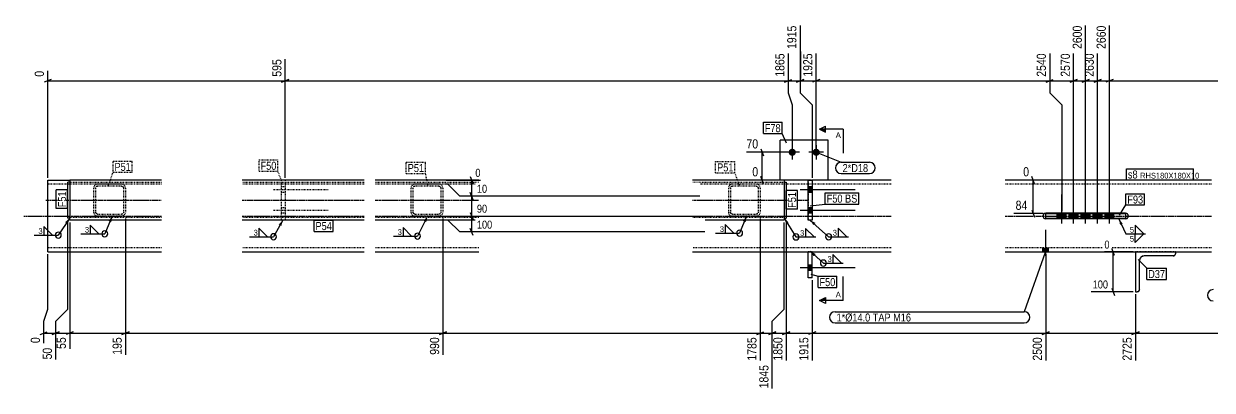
# Model space of a CAD drawing. Header units: millimetres. Extents: x 14 to 46378, y -196 to 1632.
# Drawn here: x 14 to 2992, y 10 to 929 of the extents above; entities that cross this region are included whole.
import ezdxf

# ---------------------------------------------------------------- set-up
doc = ezdxf.new("R2010")
doc.units = ezdxf.units.MM
doc.linetypes.add('DXK_LINE_DOT2', pattern=[3.9198, 1.9599, -1.9599])
doc.linetypes.add('DXK_LINE_DOT3', pattern=[5.9187, 2.979, -0.9799, 0.9799, -0.9799])
for name, color, linetype in [('MÅLSÆTNING', 7, 'Continuous'), ('STÅL', 7, 'Continuous'), ('TEKST', 7, 'Continuous')]:
    doc.layers.add(name, color=color, linetype=linetype)
doc.styles.add('Arial', font='ARIAL.TTF', dxfattribs={"height": 0.2})
doc.styles.add('Arial Narrow', font='ARIALN.TTF', dxfattribs={"height": 0.2})

msp = doc.modelspace()

# ---------------------------------------------------------------- hatches: boundary and pattern name
at = {"layer": 'STÅL', "linetype": 'Continuous'}
for points in [[(1948.4, 606.6, -1), (1930.4, 606.6, -1)], [(2008.4, 606.6, -1), (1990.4, 606.6, -1)], [(1989.4, 505.6), (1989.4, 519.6), (1979.4, 519.6), (1979.4, 505.6)], [(1989.4, 453.6), (1989.4, 467.6), (1979.4, 467.6), (1979.4, 453.6)], [(2625.4, 452.6), (2603.4, 452.6), (2603.4, 440.6), (2625.4, 440.6)], [(2625.4, 452.6), (2603.4, 452.6), (2603.4, 440.6), (2625.4, 440.6)], [(2655.4, 452.6), (2633.4, 452.6), (2633.4, 440.6), (2655.4, 440.6)], [(2655.4, 452.6), (2633.4, 452.6), (2633.4, 440.6), (2655.4, 440.6)], [(2685.4, 452.6), (2663.4, 452.6), (2663.4, 440.6), (2685.4, 440.6)], [(2685.4, 452.6), (2663.4, 452.6), (2663.4, 440.6), (2685.4, 440.6)], [(2715.4, 452.6), (2693.4, 452.6), (2693.4, 440.6), (2715.4, 440.6)], [(2715.4, 452.6), (2693.4, 452.6), (2693.4, 440.6), (2715.4, 440.6)], [(2745.4, 452.6), (2723.4, 452.6), (2723.4, 440.6), (2745.4, 440.6)], [(2745.4, 452.6), (2723.4, 452.6), (2723.4, 440.6), (2745.4, 440.6)], [(2581.4, 366.6), (2567.4, 366.6), (2567.4, 356.6), (2581.4, 356.6)], [(1979.4, 323.6), (1979.4, 309.6), (1989.4, 309.6), (1989.4, 323.6)], [(1979.4, 323.6), (1979.4, 309.6), (1989.4, 309.6), (1989.4, 323.6)]]:
    msp.add_hatch(color=96, dxfattribs=at).paths.add_polyline_path(points)
at = {"layer": 'TEKST', "linetype": 'Continuous'}
for color, points in [(30, [(2022.4, 664.7), (2022.4, 657.2), (2007.4, 664.7)]), (3, [(117.9, 431.2), (129.4, 441.6), (124.2, 427)]), (3, [(226.8, 434.2), (236.1, 446.6), (233.7, 431.3)]), (3, [(653, 425.4), (663.7, 436.6), (659.5, 421.7)]), (3, [(1016, 434.9), (1026.1, 446.6), (1022.7, 431.5)]), (3, [(1816, 434.1), (1825.1, 446.6), (1822.9, 431.3)]), (3, [(1924.1, 426.8), (1919.4, 441.6), (1930.5, 430.8)]), (3, [(2760.5, 424.4), (2757.8, 439.6), (2767.4, 427.4)]), (3, [(2760.5, 424.4), (2757.8, 439.6), (2767.4, 427.4)]), (3, [(1993, 345.6), (1984.4, 358.5), (1998.1, 351.2)]), (30, [(2022.4, 242.3), (2022.4, 234.8), (2007.4, 234.8)])]:
    msp.add_hatch(color=color, dxfattribs=at).paths.add_polyline_path(points)

# ---------------------------------------------------------------- linework, layer by layer
at = {"layer": 'MÅLSÆTNING', "color": 7, "linetype": 'Continuous'}
for p, q in [((1959.4, 924.2), (1959.4, 755.9)), ((2674.4, 458.6), (2674.4, 924.2)), ((2734.4, 458.6), (2734.4, 924.2)), ((669.4, 542.6), (669.4, 839.9)), ((669.4, 542.6), (669.4, 839.9)), ((1929.4, 854.6), (1929.4, 755.9)), ((1999.4, 612.6), (1999.4, 854.6)), ((2584.4, 854.6), (2584.4, 755.9)), ((2584.4, 854.6), (2584.4, 755.9)), ((2644.4, 458.6), (2644.4, 854.6)), ((2704.4, 458.6), (2704.4, 854.6)), ((74.4, 542.6), (74.4, 810.7)), ((83.4, 789.5), (65.4, 782.3)), ((74.4, 785.9), (669.4, 785.9)), ((678.4, 789.5), (660.4, 782.3)), ((660.4, 782.3), (678.4, 789.5)), ((669.4, 785.9), (1929.4, 785.9)), ((1920.4, 782.3), (1938.4, 789.5)), ((1920.4, 782.3), (1938.4, 789.5)), ((1950.4, 782.3), (1968.4, 789.5)), ((1959.4, 785.9), (1999.4, 785.9)), ((2008.4, 789.5), (1990.4, 782.3)), ((2575.4, 782.3), (2593.4, 789.5)), ((2584.4, 785.9), (2644.4, 785.9)), ((2653.4, 789.5), (2635.4, 782.3)), ((2665.4, 782.3), (2683.4, 789.5)), ((2674.4, 785.9), (2704.4, 785.9)), ((2695.4, 782.3), (2713.4, 789.5)), ((2713.4, 789.5), (2695.4, 782.3)), ((2704.4, 785.9), (2734.4, 785.9)), ((2743.4, 789.5), (2725.4, 782.3)), ((2743.4, 789.5), (2725.4, 782.3)), ((2734.4, 785.9), (5624.4, 785.9)), ((1929.4, 755.9), (1939.4, 725.9)), ((1929.4, 755.9), (1939.4, 725.9)), ((1959.4, 755.9), (1989.4, 725.9)), ((1959.4, 755.9), (1989.4, 725.9)), ((2584.4, 755.9), (2614.4, 725.9)), ((2584.4, 755.9), (2614.4, 725.9)), ((1939.4, 725.9), (1939.4, 612.6)), ((1939.4, 725.9), (1939.4, 612.6)), ((1989.4, 725.9), (1989.4, 542.6)), ((1989.4, 725.9), (1989.4, 542.6)), ((2614.4, 725.9), (2614.4, 458.6)), ((2614.4, 725.9), (2614.4, 458.6)), ((1933.4, 606.6), (1824.8, 606.6)), ((1860.6, 615.6), (1867.8, 597.6)), ((1864.2, 536.6), (1864.2, 606.6)), ((1072.3, 536.6), (1158.4, 536.6)), ((1133, 545.6), (1140.2, 527.6)), ((1136.6, 496.6), (1136.6, 536.6)), ((1903.4, 536.6), (1839.4, 536.6)), ((1867.8, 527.6), (1860.6, 545.6)), ((2568.4, 536.6), (2518, 536.6)), ((2546.4, 527.6), (2539.2, 545.6)), ((2542.8, 452.6), (2542.8, 536.6)), ((1076.6, 526.6), (1070.4, 526.6)), ((1076.6, 526.6), (1070.4, 526.6)), ((1106.6, 496.6), (1076.6, 526.6)), ((1106.6, 496.6), (1076.6, 526.6)), ((1707.9, 496.6), (1106.6, 496.6)), ((1707.9, 496.6), (1106.6, 496.6)), ((1140.2, 487.6), (1133, 505.6)), ((1140.2, 487.6), (1133, 505.6)), ((1136.6, 446.6), (1136.6, 496.6)), ((1133, 455.6), (1140.2, 437.6)), ((1133, 455.6), (1140.2, 437.6)), ((2568.4, 452.6), (2494.6, 452.6)), ((2539.2, 461.6), (2546.4, 443.6)), ((124.4, 212.7), (124.4, 435.6)), ((124.4, 212.7), (124.4, 435.6)), ((129.4, 430.6), (129.4, 113.3)), ((129.4, 430.6), (129.4, 113.3)), ((269.4, 440.6), (269.4, 98.6)), ((269.4, 440.6), (269.4, 98.6)), ((1064.4, 440.6), (1064.4, 98.6)), ((1070.4, 446.6), (1707.9, 446.6)), ((1070.4, 446.6), (1707.9, 446.6)), ((1076.6, 436.6), (1070.4, 436.6)), ((1106.6, 406.6), (1076.6, 436.6)), ((1136.6, 406.6), (1136.6, 446.6)), ((1859.4, 440.6), (1859.4, 84)), ((1919.4, 212.7), (1919.4, 430.6)), ((1919.4, 212.7), (1919.4, 430.6)), ((1924.4, 435.6), (1924.4, 84)), ((1924.4, 435.6), (1924.4, 84)), ((1720.7, 406.6), (1106.6, 406.6)), ((1140.2, 397.6), (1133, 415.6)), ((2746.9, 347.6), (2739.7, 365.6)), ((74.4, 212.7), (74.4, 350.6)), ((2574.4, 350.6), (2574.4, 84)), ((2574.4, 350.6), (2574.4, 84)), ((2793.4, 356.6), (2721.5, 356.6)), ((2743.3, 256.6), (2743.3, 356.6)), ((1989.4, 285.6), (1989.4, 84)), ((1989.4, 285.6), (1989.4, 84)), ((2793.4, 256.6), (2688.2, 256.6)), ((2739.7, 265.6), (2746.9, 247.6)), ((2799.4, 250.6), (2799.4, 84)), ((64.4, 182.7), (74.4, 212.7)), ((94.4, 182.7), (124.4, 212.7)), ((94.4, 182.7), (124.4, 212.7)), ((1889.4, 182.7), (1919.4, 212.7)), ((1889.4, 182.7), (1919.4, 212.7)), ((64.4, 127.9), (64.4, 182.7)), ((94.4, 86.9), (94.4, 182.7)), ((1889.4, 14.4), (1889.4, 182.7)), ((55.4, 149.1), (73.4, 156.3)), ((85.4, 149.1), (103.4, 156.3)), ((94.4, 152.7), (129.4, 152.7)), ((138.4, 156.3), (120.4, 149.1)), ((138.4, 156.3), (120.4, 149.1)), ((129.4, 152.7), (269.4, 152.7)), ((278.4, 156.3), (260.4, 149.1)), ((260.4, 149.1), (278.4, 156.3)), ((269.4, 152.7), (1064.4, 152.7)), ((1055.4, 149.1), (1073.4, 156.3)), ((1850.4, 149.1), (1868.4, 156.3)), ((1850.4, 149.1), (1868.4, 156.3)), ((1880.4, 149.1), (1898.4, 156.3)), ((1889.4, 152.7), (1924.4, 152.7)), ((1915.4, 149.1), (1933.4, 156.3)), ((1933.4, 156.3), (1915.4, 149.1)), ((1924.4, 152.7), (1989.4, 152.7)), ((1998.4, 156.3), (1980.4, 149.1)), ((1998.4, 156.3), (1980.4, 149.1)), ((1989.4, 152.7), (2574.4, 152.7)), ((2583.4, 156.3), (2565.4, 149.1)), ((2565.4, 149.1), (2583.4, 156.3)), ((2574.4, 152.7), (2799.4, 152.7)), ((2790.4, 149.1), (2808.4, 156.3))]:
    msp.add_line(p, q, dxfattribs=at)
at = {"layer": 'STÅL', "color": 2, "linetype": 'Continuous'}
for p, q in [((1909.4, 536.6), (1909.4, 636.6)), ((2029.4, 636.6), (1909.4, 636.6)), ((2029.4, 536.6), (2029.4, 636.6)), ((74.4, 381.6), (74.4, 536.6)), ((74.4, 536.6), (129.4, 536.6)), ((359.4, 536.6), (129.4, 536.6)), ((129.4, 536.6), (129.4, 444)), ((866.9, 536.6), (561.9, 536.6)), ((1154.4, 536.6), (894.4, 536.6)), ((1919.4, 536.6), (1689.4, 536.6)), ((1979.4, 536.6), (1919.4, 536.6)), ((1919.4, 536.6), (1919.4, 535.6)), ((1979.4, 436.6), (1979.4, 536.6)), ((1979.4, 536.6), (1989.4, 536.6)), ((1989.4, 536.6), (1989.4, 436.6)), ((2186.9, 536.6), (1989.4, 536.6)), ((2989.4, 536.6), (2472.4, 536.6)), ((129.4, 531.6), (124.4, 531.6)), ((124.4, 441.6), (124.4, 531.6)), ((1919.4, 535.6), (1919.4, 444)), ((1919.4, 531.6), (1924.4, 531.6)), ((1924.4, 531.6), (1924.4, 441.6)), ((2574.4, 453.6), (2571.7, 453)), ((2774.4, 453.6), (2574.4, 453.6)), ((2574.4, 440.6), (2574.4, 452.6)), ((2574.4, 452.6), (2774.4, 452.6)), ((2624.4, 440.6), (2624.4, 452.6)), ((2724.4, 440.6), (2724.4, 452.6)), ((2777.1, 453), (2774.4, 453.6)), ((2774.4, 452.6), (2774.4, 440.6)), ((129.4, 441.6), (124.4, 441.6)), ((129.4, 437.5), (129.4, 444)), ((129.4, 436.6), (129.4, 437.5)), ((359.4, 436.6), (129.4, 436.6)), ((866.9, 436.6), (561.9, 436.6)), ((1154.4, 436.6), (894.4, 436.6)), ((1919.4, 436.6), (1689.4, 436.6)), ((1919.4, 444), (1919.4, 436.6)), ((1919.4, 441.6), (1924.4, 441.6)), ((1989.4, 436.6), (1979.4, 436.6)), ((2571.7, 440.1), (2574.4, 439.6)), ((2774.4, 440.6), (2574.4, 440.6)), ((2774.4, 439.6), (2574.4, 439.6)), ((2774.4, 439.6), (2777.1, 440.1)), ((74.4, 356.6), (74.4, 381.6)), ((74.4, 356.6), (359.4, 356.6)), ((561.9, 356.6), (866.9, 356.6)), ((894.4, 356.6), (1154.4, 356.6)), ((1689.4, 356.6), (2186.9, 356.6)), ((1979.4, 291.6), (1979.4, 356.6)), ((1989.4, 291.6), (1989.4, 356.6)), ((2472.4, 356.6), (2989.4, 356.6)), ((2799.4, 356.6), (2799.4, 256.6)), ((2810.3, 339.2), (2809.4, 334.6)), ((2809.4, 262.6), (2809.4, 334.6)), ((2821.4, 346.6), (2816.8, 345.6)), ((2893.4, 346.6), (2821.4, 346.6)), ((2895.7, 347), (2893.4, 346.6)), ((2899.4, 352.6), (2898.9, 350.3)), ((2899.4, 356.6), (2899.4, 352.6)), ((1989.4, 291.6), (1979.4, 291.6)), ((2799.4, 256.6), (2803.4, 256.6)), ((2805.7, 257), (2803.4, 256.6)), ((2809.4, 262.6), (2808.9, 260.3))]:
    msp.add_line(p, q, dxfattribs=at)
at = {"layer": 'STÅL', "color": 96, "linetype": 'Continuous'}
for p, q in [((1957.4, 606.6), (1921.4, 606.6)), ((1939.4, 624.6), (1939.4, 588.6)), ((2017.4, 606.6), (1981.4, 606.6)), ((1999.4, 624.6), (1999.4, 588.6)), ((2096.9, 512.6), (1959.4, 512.6)), ((1989.4, 519.6), (1979.4, 519.6)), ((1989.4, 505.6), (1979.4, 505.6)), ((2614.4, 427.6), (2614.4, 500.6)), ((2614.4, 427.6), (2614.4, 500.6)), ((2644.4, 427.6), (2644.4, 500.6)), ((2644.4, 427.6), (2644.4, 500.6)), ((2674.4, 427.6), (2674.4, 500.6)), ((2674.4, 427.6), (2674.4, 500.6)), ((2704.4, 427.6), (2704.4, 500.6)), ((2704.4, 427.6), (2704.4, 500.6)), ((2734.4, 427.6), (2734.4, 500.6)), ((2734.4, 427.6), (2734.4, 500.6)), ((2096.9, 460.6), (1959.4, 460.6)), ((1989.4, 467.6), (1979.4, 467.6)), ((1989.4, 453.6), (1979.4, 453.6)), ((2603.4, 440.6), (2603.4, 452.6)), ((2603.4, 440.6), (2603.4, 452.6)), ((2625.4, 440.6), (2625.4, 452.6)), ((2625.4, 440.6), (2625.4, 452.6)), ((2633.4, 440.6), (2633.4, 452.6)), ((2633.4, 440.6), (2633.4, 452.6)), ((2655.4, 440.6), (2655.4, 452.6)), ((2655.4, 440.6), (2655.4, 452.6)), ((2663.4, 440.6), (2663.4, 452.6)), ((2663.4, 440.6), (2663.4, 452.6)), ((2685.4, 440.6), (2685.4, 452.6)), ((2685.4, 440.6), (2685.4, 452.6)), ((2693.4, 440.6), (2693.4, 452.6)), ((2693.4, 440.6), (2693.4, 452.6)), ((2715.4, 440.6), (2715.4, 452.6)), ((2715.4, 440.6), (2715.4, 452.6)), ((2723.4, 440.6), (2723.4, 452.6)), ((2723.4, 440.6), (2723.4, 452.6)), ((2745.4, 440.6), (2745.4, 452.6)), ((2745.4, 440.6), (2745.4, 452.6)), ((2574.4, 346.6), (2574.4, 411.6)), ((2567.4, 356.6), (2567.4, 366.6)), ((2581.4, 356.6), (2581.4, 366.6)), ((2096.9, 316.6), (1959.4, 316.6)), ((2096.9, 316.6), (1959.4, 316.6)), ((1989.4, 323.6), (1979.4, 323.6)), ((1989.4, 323.6), (1979.4, 323.6)), ((1989.4, 309.6), (1979.4, 309.6)), ((1989.4, 309.6), (1979.4, 309.6))]:
    msp.add_line(p, q, dxfattribs=at)
at = {"layer": 'STÅL', "color": 7, "linetype": 'DXK_LINE_DOT2'}
for p, q in [((359.4, 536.6), (129.4, 536.6)), ((659.4, 536.6), (561.9, 536.6)), ((669.4, 536.6), (659.4, 536.6)), ((659.4, 536.6), (659.4, 436.6)), ((669.4, 536.6), (669.4, 436.6)), ((866.9, 536.6), (669.4, 536.6)), ((1154.4, 536.6), (894.4, 536.6)), ((1919.4, 536.6), (1689.4, 536.6)), ((2029.4, 536.6), (1909.4, 536.6)), ((1989.4, 536.6), (1979.4, 536.6)), ((1979.4, 536.6), (1979.4, 436.6)), ((1989.4, 536.6), (1989.4, 436.6)), ((359.4, 526.6), (74.4, 526.6)), ((129.4, 531.6), (129.4, 441.6)), ((359.4, 530.6), (129.4, 530.6)), ((190.2, 520.4), (189.4, 516.6)), ((189.4, 516.6), (189.4, 456.6)), ((194.4, 516.6), (194.8, 518.5)), ((194.4, 516.6), (194.4, 456.6)), ((199.4, 526.6), (195.6, 525.8)), ((197.5, 521.2), (199.4, 521.6)), ((259.4, 526.6), (199.4, 526.6)), ((259.4, 521.6), (199.4, 521.6)), ((263.2, 525.8), (259.4, 526.6)), ((259.4, 521.6), (261.3, 521.2)), ((264, 518.5), (264.4, 516.6)), ((264.4, 516.6), (264.4, 456.6)), ((269.4, 516.6), (268.6, 520.4)), ((269.4, 516.6), (269.4, 456.6)), ((866.9, 530.6), (561.9, 530.6)), ((866.9, 526.6), (561.9, 526.6)), ((1154.4, 530.6), (894.4, 530.6)), ((1154.4, 526.6), (894.4, 526.6)), ((985.2, 520.4), (984.4, 516.6)), ((984.4, 516.6), (984.4, 456.6)), ((989.4, 516.6), (989.8, 518.5)), ((989.4, 516.6), (989.4, 456.6)), ((994.4, 526.6), (990.6, 525.8)), ((992.5, 521.2), (994.4, 521.6)), ((1054.4, 526.6), (994.4, 526.6)), ((1054.4, 521.6), (994.4, 521.6)), ((1058.2, 525.8), (1054.4, 526.6)), ((1054.4, 521.6), (1056.3, 521.2)), ((1059, 518.5), (1059.4, 516.6)), ((1059.4, 516.6), (1059.4, 456.6)), ((1064.4, 516.6), (1063.6, 520.4)), ((1064.4, 516.6), (1064.4, 456.6)), ((1919.4, 530.6), (1689.4, 530.6)), ((2186.9, 526.6), (1689.4, 526.6)), ((1780.2, 520.4), (1779.4, 516.6)), ((1779.4, 516.6), (1779.4, 456.6)), ((1784.4, 516.6), (1784.8, 518.5)), ((1784.4, 516.6), (1784.4, 456.6)), ((1789.4, 526.6), (1785.6, 525.8)), ((1787.5, 521.2), (1789.4, 521.6)), ((1849.4, 526.6), (1789.4, 526.6)), ((1849.4, 521.6), (1789.4, 521.6)), ((1853.2, 525.8), (1849.4, 526.6)), ((1849.4, 521.6), (1851.3, 521.2)), ((1854, 518.5), (1854.4, 516.6)), ((1854.4, 516.6), (1854.4, 456.6)), ((1859.4, 516.6), (1858.6, 520.4)), ((1859.4, 516.6), (1859.4, 456.6)), ((1919.4, 531.6), (1919.4, 441.6)), ((2989.4, 526.6), (2472.4, 526.6)), ((189.4, 456.6), (190.2, 452.7)), ((194.8, 454.6), (194.4, 456.6)), ((195.6, 447.3), (199.4, 446.6)), ((199.4, 451.6), (197.5, 451.9)), ((199.4, 451.6), (259.4, 451.6)), ((261.3, 451.9), (259.4, 451.6)), ((259.4, 446.6), (263.2, 447.3)), ((264.4, 456.6), (264, 454.6)), ((268.6, 452.7), (269.4, 456.6)), ((984.4, 456.6), (985.2, 452.7)), ((989.8, 454.6), (989.4, 456.6)), ((990.6, 447.3), (994.4, 446.6)), ((994.4, 451.6), (992.5, 451.9)), ((994.4, 451.6), (1054.4, 451.6)), ((1056.3, 451.9), (1054.4, 451.6)), ((1054.4, 446.6), (1058.2, 447.3)), ((1059.4, 456.6), (1059, 454.6)), ((1063.6, 452.7), (1064.4, 456.6)), ((1779.4, 456.6), (1780.2, 452.7)), ((1784.8, 454.6), (1784.4, 456.6)), ((1785.6, 447.3), (1789.4, 446.6)), ((1789.4, 451.6), (1787.5, 451.9)), ((1789.4, 451.6), (1849.4, 451.6)), ((1851.3, 451.9), (1849.4, 451.6)), ((1849.4, 446.6), (1853.2, 447.3)), ((1854.4, 456.6), (1854, 454.6)), ((1858.6, 452.7), (1859.4, 456.6)), ((2571.7, 453), (2574.4, 453.6)), ((2774.4, 453.6), (2777.1, 453)), ((359.4, 442.6), (129.4, 442.6)), ((259.4, 446.6), (199.4, 446.6)), ((866.9, 442.6), (561.9, 442.6)), ((669.4, 436.6), (659.4, 436.6)), ((1154.4, 442.6), (894.4, 442.6)), ((1054.4, 446.6), (994.4, 446.6)), ((1919.4, 442.6), (1689.4, 442.6)), ((1849.4, 446.6), (1789.4, 446.6)), ((1989.4, 436.6), (1979.4, 436.6)), ((2574.4, 439.6), (2571.7, 440.1)), ((2777.1, 440.1), (2774.4, 439.6)), ((74.4, 358.5), (74.4, 381.6)), ((359.4, 366.6), (74.4, 366.6)), ((866.9, 366.6), (561.9, 366.6)), ((1154.4, 366.6), (894.4, 366.6)), ((2186.9, 366.6), (1689.4, 366.6)), ((2989.4, 366.6), (2472.4, 366.6)), ((1989.4, 356.6), (1979.4, 356.6)), ((2899.4, 356.6), (2799.4, 356.6)), ((2809.4, 334.6), (2810.3, 339.2)), ((2816.8, 345.6), (2821.4, 346.6)), ((2893.4, 346.6), (2895.7, 347)), ((2898.9, 350.3), (2899.4, 352.6)), ((2803.4, 256.6), (2805.7, 257)), ((2808.9, 260.3), (2809.4, 262.6))]:
    msp.add_line(p, q, dxfattribs=at)
at = {"layer": 'STÅL', "color": 96, "linetype": 'DXK_LINE_DOT2'}
for p, q in [((776.9, 512.6), (639.4, 512.6)), ((669.4, 519.6), (659.4, 519.6)), ((2096.9, 512.6), (1959.4, 512.6)), ((1989.4, 519.6), (1979.4, 519.6)), ((669.4, 505.6), (659.4, 505.6)), ((1989.4, 505.6), (1979.4, 505.6)), ((776.9, 460.6), (639.4, 460.6)), ((669.4, 467.6), (659.4, 467.6)), ((669.4, 453.6), (659.4, 453.6)), ((2096.9, 460.6), (1959.4, 460.6)), ((1989.4, 467.6), (1979.4, 467.6)), ((1989.4, 453.6), (1979.4, 453.6))]:
    msp.add_line(p, q, dxfattribs=at)
at = {"layer": 'STÅL', "color": 7, "linetype": 'DXK_LINE_DOT3'}
for p, q in [((69.4, 486.6), (359.4, 486.6)), ((229.4, 486.6), (229.4, 486.6)), ((561.9, 486.6), (866.9, 486.6)), ((894.4, 486.6), (1154.4, 486.6)), ((1024.4, 486.6), (1024.4, 486.6)), ((1689.4, 486.6), (1979.4, 486.6)), ((1819.4, 486.6), (1819.4, 486.6)), ((14.4, 446.6), (359.4, 446.6)), ((561.9, 446.6), (866.9, 446.6)), ((894.4, 446.6), (1154.4, 446.6)), ((1689.4, 446.6), (2186.9, 446.6)), ((2472.4, 446.6), (2989.4, 446.6)), ((2849.4, 306.6), (2849.4, 306.6))]:
    msp.add_line(p, q, dxfattribs=at)
at = {"layer": 'STÅL', "color": 7, "linetype": 'DXK_LINE_DOT2'}
for centre, radius, start, end in [((199.4, 516.6), 10, 112.5, 157.5), ((199.4, 516.6), 5, 112.5, 157.5), ((259.4, 516.6), 5, 22.5, 67.5), ((259.4, 516.6), 10, 22.5, 67.5), ((994.4, 516.6), 10, 112.5, 157.5), ((994.4, 516.6), 5, 112.5, 157.5), ((1054.4, 516.6), 5, 22.5, 67.5), ((1054.4, 516.6), 10, 22.5, 67.5), ((1789.4, 516.6), 10, 112.5, 157.5), ((1789.4, 516.6), 5, 112.5, 157.5), ((1849.4, 516.6), 5, 22.5, 67.5), ((1849.4, 516.6), 10, 22.5, 67.5), ((199.4, 456.6), 10, 202.5, 247.5), ((199.4, 456.6), 5, 202.5, 247.5), ((259.4, 456.6), 5, 292.5, 337.5), ((259.4, 456.6), 10, 292.5, 337.5), ((994.4, 456.6), 10, 202.5, 247.5), ((994.4, 456.6), 5, 202.5, 247.5), ((1054.4, 456.6), 5, 292.5, 337.5), ((1054.4, 456.6), 10, 292.5, 337.5), ((1789.4, 456.6), 10, 202.5, 247.5), ((1789.4, 456.6), 5, 202.5, 247.5), ((1849.4, 456.6), 5, 292.5, 337.5), ((1849.4, 456.6), 10, 292.5, 337.5), ((2574.4, 446.6), 7, 112.5, 247.5), ((2774.4, 446.6), 7, 292.5, 67.5), ((2821.4, 334.6), 12, 112.5, 157.5), ((2893.4, 352.6), 6, 292.5, 337.5), ((2803.4, 262.6), 6, 292.5, 337.5)]:
    msp.add_arc(centre, radius, start, end, dxfattribs=at)
at = {"layer": 'STÅL', "color": 2, "linetype": 'Continuous'}
for centre, radius, start, end in [((2574.4, 446.6), 7, 112.5, 247.5), ((2774.4, 446.6), 7, 292.5, 67.5), ((2821.4, 334.6), 12, 112.5, 157.5), ((2893.4, 352.6), 6, 292.5, 337.5), ((2803.4, 262.6), 6, 292.5, 337.5)]:
    msp.add_arc(centre, radius, start, end, dxfattribs=at)
at = {"layer": 'TEKST', "color": 30, "linetype": 'Continuous'}
for p, q in [((2007.4, 664.7), (2022.4, 672.2)), ((2007.4, 664.7), (2022.4, 657.2)), ((2022.4, 657.2), (2022.4, 672.2)), ((2007.4, 234.8), (2022.4, 242.3)), ((2022.4, 242.3), (2022.4, 227.3)), ((2022.4, 227.3), (2007.4, 234.8))]:
    msp.add_line(p, q, dxfattribs=at)
at = {"layer": 'TEKST', "color": 3, "linetype": 'Continuous'}
for p, q in [((129.4, 441.6), (100.8, 398.8)), ((236.1, 446.6), (217.3, 402)), ((663.7, 436.6), (639.9, 394.7)), ((1026.1, 446.6), (1000.7, 396.3)), ((1825.1, 446.6), (1807.7, 403.7))]:
    msp.add_line(p, q, dxfattribs=at)
for centre, start, end in [((100.8, 398.8), 90, 270), ((100.8, 398.8), 270, 90), ((217.3, 402), 90, 270), ((217.3, 402), 270, 90), ((639.9, 394.7), 90, 270), ((639.9, 394.7), 270, 90), ((1000.7, 396.3), 90, 270), ((1000.7, 396.3), 270, 90), ((1807.7, 403.7), 90, 270), ((1807.7, 403.7), 270, 90)]:
    msp.add_arc(centre, 7.5, start, end, dxfattribs=at)
at = {"layer": 'TEKST', "color": 7, "linetype": 'Continuous'}
msp.add_arc((2993.6, 248), 14.1, 90, 270, dxfattribs=at)

# ---------------------------------------------------------------- wipeouts: each hides what was drawn before it
at = {"color": 0, "linetype": 'Continuous'}
msp.add_wipeout([(2061.4, 642.2), (2061.4, 657.2), (2048.1, 657.2), (2048.1, 642.2)], dxfattribs=at).dxf.layer = 'TEKST'
at = {"color": 0}
for points in [[(282.7, 559.9), (282.7, 580.9), (241.7, 580.9), (241.7, 559.9)], [(647.2, 562.7), (647.2, 583.7), (607.6, 583.7), (607.6, 562.7)], [(1017.2, 557), (1017.2, 578), (976.2, 578), (976.2, 557)], [(1792.2, 558.6), (1792.2, 579.6), (1751.2, 579.6), (1751.2, 558.6)], [(2129.5, 556.9), (2129.5, 577.9), (2065.6, 577.9), (2065.6, 556.9)], [(2818.4, 478), (2818.4, 499), (2778.8, 499), (2778.8, 478)], [(178, 403.8), (178, 421.2), (166.4, 421.2), (166.4, 403.8)], [(2795.6, 403.8), (2795.6, 421.2), (2784, 421.2), (2784, 403.8)], [(600.6, 396.5), (600.6, 413.9), (589, 413.9), (589, 396.5)], [(961.4, 398.1), (961.4, 415.5), (949.9, 415.5), (949.9, 398.1)], [(1969.6, 395.9), (1969.6, 413.3), (1958, 413.3), (1958, 395.9)], [(2051.4, 396.4), (2051.4, 413.8), (2039.8, 413.8), (2039.8, 396.4)], [(2047.3, 270.9), (2047.3, 291.9), (2007.7, 291.9), (2007.7, 270.9)], [(2516.8, 182.1), (2516.8, 203.1), (2050.5, 203.1), (2050.5, 182.1)]]:
    msp.add_wipeout(points, dxfattribs=at).dxf.layer = 'TEKST'

# ---------------------------------------------------------------- next in the draw order: hatches: boundary and pattern name
at = {"layer": 'TEKST', "linetype": 'Continuous'}
msp.add_hatch(color=3, dxfattribs=at).paths.add_polyline_path([(1992.4, 423.8), (1983.8, 436.6), (1997.4, 429.3)])
msp.add_hatch(color=3, dxfattribs=at).paths.add_polyline_path([(1992.4, 423.8), (1983.8, 436.6), (1997.4, 429.3)])

# ---------------------------------------------------------------- next in the draw order: linework, layer by layer
at = {"layer": 'TEKST', "color": 7, "linetype": 'Continuous'}
for q in [(2007.4, 664.7), (2067.4, 604.7)]:
    msp.add_line((2067.4, 664.7), q, dxfattribs=at)
at = {"layer": 'TEKST', "color": 3, "linetype": 'Continuous'}
for p, q in [((202.5, 402), (181, 423.4)), ((181, 423.4), (181, 402)), ((986, 396.3), (964.5, 417.7)), ((964.5, 417.7), (964.5, 396.3)), ((1919.4, 441.6), (1948.7, 394.1)), ((1983.8, 436.6), (2030.5, 394.6)), ((1983.8, 436.6), (2030.5, 394.6)), ((2820.1, 402), (2798.7, 423.4)), ((2798.7, 423.4), (2798.7, 402)), ((157.1, 402), (217.3, 402)), ((181, 402), (202.5, 402)), ((579.7, 394.7), (639.9, 394.7)), ((625.1, 394.7), (603.6, 416.2)), ((603.6, 416.2), (603.6, 394.7)), ((603.6, 394.7), (625.1, 394.7)), ((940.6, 396.3), (1000.7, 396.3)), ((964.5, 396.3), (986, 396.3)), ((1948.7, 394.1), (1998.4, 394.1)), ((1994.1, 394.1), (1972.6, 415.5)), ((1972.6, 415.5), (1972.6, 394.1)), ((1972.6, 394.1), (1994.1, 394.1)), ((2030.5, 394.6), (2080.2, 394.6)), ((2075.9, 394.6), (2054.4, 416.1)), ((2054.4, 416.1), (2054.4, 394.6)), ((2054.4, 394.6), (2075.9, 394.6)), ((2798.7, 402), (2820.1, 402))]:
    msp.add_line(p, q, dxfattribs=at)
for centre, start, end in [((1948.7, 394.1), 90, 270), ((1948.7, 394.1), 270, 90), ((2030.5, 394.6), 90, 270), ((2030.5, 394.6), 270, 90)]:
    msp.add_arc(centre, 7.5, start, end, dxfattribs=at)

# ---------------------------------------------------------------- next in the draw order: texts
at = {"layer": 'TEKST', "color": 3, "linetype": 'Continuous', "style": 'Arial'}
msp.add_text('A', height=14.3, dxfattribs=at).set_placement((2048.1, 642.2))
at = {"layer": 'TEKST', "color": 3, "style": 'Arial Narrow'}
for p in [(167.6, 405), (590.2, 397.7), (951.1, 399.3), (1959.2, 397.1), (2041, 397.6)]:
    msp.add_text('3', height=14.3, dxfattribs=at).set_placement(p)

# ---------------------------------------------------------------- next in the draw order: wipeouts: each hides what was drawn before it
at = {"color": 0, "linetype": 'Continuous'}
for points in [[(2729.6, 929), (2696, 929), (2696, 860.9), (2729.6, 860.9)], [(664.6, 844.7), (631, 844.7), (631, 791.3), (664.6, 791.3)], [(1994.6, 859.4), (1961, 859.4), (1961, 791.3), (1994.6, 791.3)], [(2639.6, 859.4), (2606, 859.4), (2606, 791.3), (2639.6, 791.3)], [(69.6, 815.5), (36, 815.5), (36, 791.3), (69.6, 791.3)], [(1858.8, 611.4), (1858.8, 645), (1820, 645), (1820, 611.4)], [(1691.6, 540.8), (1691.6, 570.2), (1141.4, 570.2), (1141.4, 540.8)], [(1858.8, 541.4), (1858.8, 575), (1834.6, 575), (1834.6, 541.4)], [(2537.4, 541.4), (2537.4, 575), (2513.2, 575), (2513.2, 541.4)], [(1708.3, 450.8), (1708.3, 480.2), (1145.3, 480.2), (1145.3, 450.8)], [(2533, 457.4), (2533, 491), (2494.2, 491), (2494.2, 457.4)], [(2738.5, 360.8), (2738.5, 390.2), (2717.3, 390.2), (2717.3, 360.8)], [(2734.7, 260.8), (2734.7, 290.2), (2687.9, 290.2), (2687.9, 260.8)], [(124.6, 147.3), (91, 147.3), (91, 108.4), (124.6, 108.4)], [(264.6, 147.3), (231, 147.3), (231, 93.8), (264.6, 93.8)], [(1059.6, 147.3), (1026, 147.3), (1026, 93.8), (1059.6, 93.8)], [(1919.6, 147.3), (1886, 147.3), (1886, 79.2), (1919.6, 79.2)], [(1984.6, 147.3), (1951, 147.3), (1951, 79.2), (1984.6, 79.2)], [(2569.6, 147.3), (2536, 147.3), (2536, 79.2), (2569.6, 79.2)], [(2794.6, 147.3), (2761, 147.3), (2761, 79.2), (2794.6, 79.2)]]:
    msp.add_wipeout(points, dxfattribs=at).dxf.layer = 'MÅLSÆTNING'
at = {"color": 0}
for points in [[(282.7, 559.9), (282.7, 580.9), (241.7, 580.9), (241.7, 559.9)], [(647.2, 562.7), (647.2, 583.7), (607.6, 583.7), (607.6, 562.7)], [(1017.2, 557), (1017.2, 578), (976.2, 578), (976.2, 557)], [(1792.2, 558.6), (1792.2, 579.6), (1751.2, 579.6), (1751.2, 558.6)], [(2129.5, 556.9), (2129.5, 577.9), (2065.6, 577.9), (2065.6, 556.9)], [(2804.6, 540.8), (2804.6, 561.8), (2780.3, 561.8), (2780.3, 540.8)], [(120.3, 508.4), (99.3, 508.4), (99.3, 468.8), (120.3, 468.8)], [(1948.7, 506.8), (1927.7, 506.8), (1927.7, 467.2), (1948.7, 467.2)], [(2065.4, 480.3), (2065.4, 501.3), (2025.8, 501.3), (2025.8, 480.3)], [(2818.4, 478), (2818.4, 499), (2778.8, 499), (2778.8, 478)], [(61.5, 400.6), (61.5, 418), (50, 418), (50, 400.6)], [(786.1, 411.4), (786.1, 432.4), (745.2, 432.4), (745.2, 411.4)], [(1768.4, 405.5), (1768.4, 422.9), (1756.9, 422.9), (1756.9, 405.5)], [(2038.2, 330.5), (2038.2, 347.9), (2026.7, 347.9), (2026.7, 330.5)], [(2873.3, 291.1), (2873.3, 312.1), (2831.1, 312.1), (2831.1, 291.1)], [(2047.3, 270.9), (2047.3, 291.9), (2007.7, 291.9), (2007.7, 270.9)], [(2516.8, 182.1), (2516.8, 203.1), (2050.5, 203.1), (2050.5, 182.1)]]:
    msp.add_wipeout(points, dxfattribs=at).dxf.layer = 'TEKST'

# ---------------------------------------------------------------- next in the draw order: linework, layer by layer
at = {"layer": 'MÅLSÆTNING', "color": 7, "linetype": 'Continuous'}
for p, q in [((1959.4, 924.2), (1959.4, 755.9)), ((2734.4, 458.6), (2734.4, 924.2)), ((1999.4, 612.6), (1999.4, 854.6)), ((2644.4, 458.6), (2644.4, 854.6)), ((2704.4, 458.6), (2704.4, 854.6)), ((1929.4, 785.9), (1959.4, 785.9)), ((1968.4, 789.5), (1950.4, 782.3)), ((2008.4, 789.5), (1990.4, 782.3)), ((1999.4, 785.9), (2584.4, 785.9)), ((2575.4, 782.3), (2593.4, 789.5)), ((1064.4, 440.6), (1064.4, 98.6)), ((2799.4, 250.6), (2799.4, 84)), ((94.4, 86.9), (94.4, 182.7)), ((1889.4, 14.4), (1889.4, 182.7)), ((64.4, 152.7), (94.4, 152.7)), ((103.4, 156.3), (85.4, 149.1)), ((1073.4, 156.3), (1055.4, 149.1)), ((1064.4, 152.7), (1859.4, 152.7)), ((1859.4, 152.7), (1889.4, 152.7)), ((1898.4, 156.3), (1880.4, 149.1)), ((2808.4, 156.3), (2790.4, 149.1)), ((2799.4, 152.7), (5685.9, 152.7))]:
    msp.add_line(p, q, dxfattribs=at)
at = {"layer": 'TEKST', "color": 7, "linetype": 'Continuous'}
for p, q in [((1999.4, 606.6), (2062, 581.5)), ((2062, 581.5), (2133.1, 581.5)), ((2062, 553.3), (2133.1, 553.3)), ((2775.2, 502.6), (2822, 502.6)), ((2775.2, 474.4), (2775.2, 502.6)), ((2822, 474.4), (2822, 502.6)), ((2759.2, 448.4), (2775.2, 474.4)), ((2775.2, 474.4), (2822, 474.4)), ((2573.1, 355.4), (2520.4, 206.7)), ((1985.7, 300.5), (2004.1, 295.5)), ((2004.1, 295.5), (2050.9, 295.5)), ((2004.1, 267.3), (2004.1, 295.5)), ((2050.9, 267.3), (2050.9, 295.5)), ((2004.1, 267.3), (2050.9, 267.3)), ((2046.9, 206.7), (2520.4, 206.7)), ((2046.9, 178.5), (2520.4, 178.5))]:
    msp.add_line(p, q, dxfattribs=at)
at = {"layer": 'TEKST', "color": 7, "linetype": 'DXK_LINE_DOT2'}
for p, q in [((238.1, 584.5), (286.3, 584.5)), ((238.1, 556.3), (238.1, 584.5)), ((286.3, 556.3), (286.3, 584.5)), ((604, 587.3), (650.8, 587.3)), ((604, 559.1), (604, 587.3)), ((650.8, 559.1), (650.8, 587.3)), ((972.6, 581.6), (1020.8, 581.6)), ((972.6, 553.4), (972.6, 581.6)), ((1020.8, 553.4), (1020.8, 581.6)), ((1747.6, 583.2), (1795.8, 583.2)), ((1747.6, 555), (1747.6, 583.2)), ((1795.8, 555), (1795.8, 583.2)), ((226.4, 523.2), (238.1, 556.3)), ((238.1, 556.3), (286.3, 556.3)), ((604, 559.1), (650.8, 559.1)), ((659.4, 536.6), (650.8, 559.1)), ((972.6, 553.4), (1020.8, 553.4)), ((1027.2, 522.8), (1020.8, 553.4)), ((1747.6, 555), (1795.8, 555)), ((1807.2, 523.5), (1795.8, 555))]:
    msp.add_line(p, q, dxfattribs=at)
at = {"layer": 'TEKST', "color": 3, "linetype": 'Continuous'}
for p, q in [((86.1, 398.8), (64.6, 420.2)), ((64.6, 420.2), (64.6, 398.8)), ((1792.9, 403.7), (1771.5, 425.1)), ((1771.5, 425.1), (1771.5, 403.7)), ((40.7, 398.8), (100.8, 398.8)), ((64.6, 398.8), (86.1, 398.8)), ((1747.6, 403.7), (1807.7, 403.7)), ((1771.5, 403.7), (1792.9, 403.7)), ((1984.4, 358.5), (2017.4, 328.7)), ((2017.4, 328.7), (2067, 328.7)), ((2062.7, 328.7), (2041.3, 350.2)), ((2041.3, 350.2), (2041.3, 328.7)), ((2041.3, 328.7), (2062.7, 328.7))]:
    msp.add_line(p, q, dxfattribs=at)
at = {"layer": 'TEKST', "color": 7, "linetype": 'Continuous'}
for centre, start, end in [((2062, 567.4), 90, 270), ((2133.1, 567.4), 270, 90), ((2046.9, 192.6), 90, 270), ((2520.4, 192.6), 270, 90)]:
    msp.add_arc(centre, 14.1, start, end, dxfattribs=at)
at = {"layer": 'TEKST', "color": 3, "linetype": 'Continuous'}
for start, end in [(90, 270), (270, 90)]:
    msp.add_arc((2017.4, 328.7), 7.5, start, end, dxfattribs=at)

# ---------------------------------------------------------------- next in the draw order: texts
at = {"layer": 'MÅLSÆTNING', "color": 3, "linetype": 'Continuous', "style": 'Arial Narrow'}
for s, height, p in [('2660', 22.91, (2724.8, 865.7)), ('595', 22.91, (659.8, 796.1)), ('1925', 22.91, (1989.8, 796.1)), ('2570', 22.91, (2634.8, 796.1)), ('0', 22.9, (64.8, 796.1)), ('55', 22.91, (119.8, 113.3)), ('195', 22.91, (259.8, 98.6)), ('990', 22.91, (1054.8, 98.6)), ('1850', 22.91, (1914.8, 84)), ('1915', 22.91, (1979.8, 84)), ('2500', 22.91, (2564.8, 84)), ('2725', 22.91, (2789.8, 84))]:
    msp.add_text(s, height=height, rotation=90.0002, dxfattribs=at).set_placement(p)
for s, height, p in [('70', 22.91, (1824.8, 616.2)), ('0', 22.9, (1839.4, 546.2)), ('0', 22.9, (2518, 546.2)), ('0', 20, (1145.6, 545)), ('84', 22.91, (2499, 462.2)), ('0', 20, (2721.5, 365)), ('100', 20.04, (2692.1, 265))]:
    msp.add_text(s, height=height, dxfattribs=at).set_placement(p)
at = {"layer": 'TEKST', "color": 3, "style": 'Arial Narrow'}
for s, height, p in [('P51', 20.04, (241.7, 559.9)), ('F50', 20.04, (607.6, 562.7)), ('P51', 20.04, (976.2, 557)), ('P51', 20.04, (1751.2, 558.6)), ('2*D18', 20.04, (2065.6, 556.9)), ('F93', 20.04, (2778.8, 478)), ('3', 14.3, (1758.1, 406.7)), ('3', 14.3, (51.2, 401.8)), ('3', 14.3, (2027.9, 331.7)), ('F50', 20.04, (2007.7, 270.9)), ('1*Ø14.0 TAP M16', 20.043, (2050.5, 182.1))]:
    msp.add_text(s, height=height, dxfattribs=at).set_placement(p)

# ---------------------------------------------------------------- next in the draw order: wipeouts: each hides what was drawn before it
at = {"color": 0, "linetype": 'Continuous'}
for points, layer in [([(1721, 410.8), (1721, 440.2), (1145.3, 440.2), (1145.3, 410.8)], 'MÅLSÆTNING'), ([(2795.6, 381.3), (2795.6, 398.7), (2784, 398.7), (2784, 381.3)], 'TEKST')]:
    msp.add_wipeout(points, dxfattribs=at).dxf.layer = layer
at = {"color": 0}
for points in [[(1910.4, 657.1), (1910.4, 678.1), (1870.7, 678.1), (1870.7, 657.1)], [(2804.6, 540.8), (2804.6, 561.8), (2780.3, 561.8), (2780.3, 540.8)], [(120.3, 508.4), (99.3, 508.4), (99.3, 468.8), (120.3, 468.8)], [(1948.7, 506.8), (1927.7, 506.8), (1927.7, 467.2), (1948.7, 467.2)], [(2065.4, 480.3), (2065.4, 501.3), (2025.8, 501.3), (2025.8, 480.3)], [(786.1, 411.4), (786.1, 432.4), (745.2, 432.4), (745.2, 411.4)], [(2873.3, 291.1), (2873.3, 312.1), (2831.1, 312.1), (2831.1, 291.1)]]:
    msp.add_wipeout(points, dxfattribs=at).dxf.layer = 'TEKST'

# ---------------------------------------------------------------- next in the draw order: linework, layer by layer
at = {"layer": 'TEKST', "color": 7, "linetype": 'Continuous'}
for p, q in [((2776.7, 537.2), (2776.7, 565.4)), ((95.7, 465.2), (95.7, 512)), ((123.9, 512), (95.7, 512)), ((123.9, 465.2), (123.9, 512)), ((1924.1, 463.6), (1924.1, 510.4)), ((1952.3, 510.4), (1924.1, 510.4)), ((1952.3, 463.6), (1952.3, 510.4)), ((1984.7, 472.4), (2022.2, 476.7)), ((2022.2, 476.7), (2022.2, 504.9)), ((123.9, 465.2), (95.7, 465.2)), ((1952.3, 463.6), (1924.1, 463.6)), ((741.6, 436), (789.7, 436)), ((741.6, 407.8), (741.6, 436)), ((789.7, 407.8), (789.7, 436)), ((741.6, 407.8), (789.7, 407.8)), ((2805.9, 337.6), (2827.5, 315.7)), ((2827.5, 315.7), (2876.9, 315.7)), ((2827.5, 287.5), (2827.5, 315.7)), ((2876.9, 287.5), (2876.9, 315.7)), ((2827.5, 287.5), (2876.9, 287.5))]:
    msp.add_line(p, q, dxfattribs=at)
at = {"layer": 'TEKST', "color": 3, "linetype": 'Continuous'}
for p, q in [((2757.8, 439.6), (2774.7, 402)), ((2757.8, 439.6), (2774.7, 402)), ((2774.7, 402), (2824.4, 402)), ((2798.7, 402), (2820.1, 402)), ((2820.1, 402), (2798.7, 380.6)), ((2798.7, 380.6), (2798.7, 402))]:
    msp.add_line(p, q, dxfattribs=at)

# ---------------------------------------------------------------- next in the draw order: texts
at = {"layer": 'MÅLSÆTNING', "color": 3, "linetype": 'Continuous', "style": 'Arial Narrow'}
for s, p in [('90', (1149.5, 455)), ('100', (1149.5, 415))]:
    msp.add_text(s, height=20.04, dxfattribs=at).set_placement(p)
at = {"layer": 'TEKST', "color": 3, "style": 'Arial Narrow'}
for p in [(120.3, 468.8), (1948.7, 467.2)]:
    msp.add_text('F51', height=20.04, rotation=90.0002, dxfattribs=at).set_placement(p)
for s, height, p in [('P54', 20.04, (745.2, 411.4)), ('5', 14.3, (2785.2, 405)), ('D37', 20.04, (2831.1, 291.1))]:
    msp.add_text(s, height=height, dxfattribs=at).set_placement(p)
at = {"layer": 'TEKST', "color": 3, "linetype": 'Continuous', "style": 'Arial Narrow'}
msp.add_text('5', height=14.3, dxfattribs=at).set_placement((2785.2, 382.5))

# ---------------------------------------------------------------- next in the draw order: wipeouts: each hides what was drawn before it
at = {"color": 0, "linetype": 'Continuous'}
for points, layer in [([(1954.6, 929), (1921, 929), (1921, 860.9), (1954.6, 860.9)], 'MÅLSÆTNING'), ([(2579.6, 859.4), (2546, 859.4), (2546, 791.3), (2579.6, 791.3)], 'MÅLSÆTNING'), ([(2699.6, 859.4), (2666, 859.4), (2666, 791.3), (2699.6, 791.3)], 'MÅLSÆTNING'), ([(1708.3, 500.8), (1708.3, 530.2), (1145.3, 530.2), (1145.3, 500.8)], 'MÅLSÆTNING'), ([(89.6, 120.9), (56, 120.9), (56, 82), (89.6, 82)], 'MÅLSÆTNING'), ([(1884.6, 77.7), (1851, 77.7), (1851, 9.6), (1884.6, 9.6)], 'MÅLSÆTNING'), ([(2061.4, 242.3), (2061.4, 257.3), (2048.1, 257.3), (2048.1, 242.3)], 'TEKST')]:
    msp.add_wipeout(points, dxfattribs=at).dxf.layer = layer
at = {"color": 0}
for points in [[(1910.4, 657.1), (1910.4, 678.1), (1870.7, 678.1), (1870.7, 657.1)], [(2940.6, 540.8), (2940.6, 555.8), (2810.9, 555.8), (2810.9, 540.8)], [(2102.4, 480.3), (2102.4, 501.3), (2071.7, 501.3), (2071.7, 480.3)]]:
    msp.add_wipeout(points, dxfattribs=at).dxf.layer = 'TEKST'

# ---------------------------------------------------------------- next in the draw order: linework, layer by layer
at = {"layer": 'MÅLSÆTNING', "color": 7, "linetype": 'Continuous'}
for p, q in [((2674.4, 458.6), (2674.4, 924.2)), ((1929.4, 854.6), (1929.4, 755.9)), ((2635.4, 782.3), (2653.4, 789.5)), ((2644.4, 785.9), (2674.4, 785.9)), ((2683.4, 789.5), (2665.4, 782.3)), ((1859.4, 440.6), (1859.4, 84))]:
    msp.add_line(p, q, dxfattribs=at)
at = {"layer": 'TEKST', "color": 7, "linetype": 'Continuous'}
for p, q in [((1867.1, 681.7), (1914, 681.7)), ((1867.1, 653.5), (1867.1, 681.7)), ((1914, 653.5), (1914, 681.7)), ((1867.1, 653.5), (1914, 653.5)), ((1924.8, 629.1), (1914, 653.5)), ((2067.4, 234.8), (2067.4, 294.8)), ((2067.4, 234.8), (2007.4, 234.8))]:
    msp.add_line(p, q, dxfattribs=at)

# ---------------------------------------------------------------- next in the draw order: texts
at = {"layer": 'MÅLSÆTNING', "color": 3, "linetype": 'Continuous', "style": 'Arial Narrow'}
for s, p in [('1915', (1949.8, 865.7)), ('2540', (2574.8, 796.1)), ('2630', (2694.8, 796.1)), ('1845', (1879.8, 14.4))]:
    msp.add_text(s, height=22.91, rotation=90.0002, dxfattribs=at).set_placement(p)
msp.add_text('10', height=20.04, dxfattribs=at).set_placement((1149.5, 505))
at = {"layer": 'TEKST', "color": 3, "style": 'Arial Narrow'}
msp.add_text('F78', height=20.04, dxfattribs=at).set_placement((1870.7, 657.1))
at = {"layer": 'TEKST', "color": 3, "linetype": 'Continuous', "style": 'Arial'}
msp.add_text('A', height=14.3, dxfattribs=at).set_placement((2048.1, 242.3))

# ---------------------------------------------------------------- next in the draw order: wipeouts: each hides what was drawn before it
at = {"color": 0, "linetype": 'Continuous'}
msp.add_wipeout([(59.6, 147.3), (26, 147.3), (26, 123.1), (59.6, 123.1)], dxfattribs=at).dxf.layer = 'MÅLSÆTNING'
at = {"color": 0}
for points in [[(2940.6, 540.8), (2940.6, 555.8), (2810.9, 555.8), (2810.9, 540.8)], [(2102.4, 480.3), (2102.4, 501.3), (2071.7, 501.3), (2071.7, 480.3)]]:
    msp.add_wipeout(points, dxfattribs=at).dxf.layer = 'TEKST'

# ---------------------------------------------------------------- next in the draw order: linework, layer by layer
at = {"layer": 'TEKST', "color": 7, "linetype": 'Continuous'}
for p, q in [((2776.7, 565.4), (2944.2, 565.4)), ((2776.7, 537.2), (2944.2, 537.2)), ((2944.2, 537.2), (2944.2, 565.4)), ((2022.2, 504.9), (2106, 504.9)), ((2022.2, 476.7), (2106, 476.7)), ((2106, 476.7), (2106, 504.9))]:
    msp.add_line(p, q, dxfattribs=at)

# ---------------------------------------------------------------- next in the draw order: texts
at = {"layer": 'MÅLSÆTNING', "color": 3, "linetype": 'Continuous', "style": 'Arial Narrow'}
for s, height, p in [('0', 22.9, (54.8, 127.9)), ('50', 22.91, (84.8, 86.9))]:
    msp.add_text(s, height=height, rotation=90.0002, dxfattribs=at).set_placement(p)
at = {"layer": 'TEKST', "color": 3, "style": 'Arial Narrow'}
for s, height, p in [('s8', 20.04, (2780.3, 540.8)), ('RHS180X180X10', 14.316, (2810.9, 540.8)), ('F50', 20.04, (2025.8, 480.3)), ('BS', 20.04, (2071.7, 480.3))]:
    msp.add_text(s, height=height, dxfattribs=at).set_placement(p)

# ---------------------------------------------------------------- next in the draw order: wipeouts: each hides what was drawn before it
at = {"color": 0, "linetype": 'Continuous'}
for points in [[(2669.6, 929), (2636, 929), (2636, 860.9), (2669.6, 860.9)], [(1924.6, 859.4), (1891, 859.4), (1891, 791.3), (1924.6, 791.3)], [(1854.6, 147.3), (1821, 147.3), (1821, 79.2), (1854.6, 79.2)]]:
    msp.add_wipeout(points, dxfattribs=at).dxf.layer = 'MÅLSÆTNING'

# ---------------------------------------------------------------- next in the draw order: texts
at = {"layer": 'MÅLSÆTNING', "color": 3, "linetype": 'Continuous', "style": 'Arial Narrow'}
for s, p in [('2600', (2664.8, 865.7)), ('1865', (1919.8, 796.1)), ('1785', (1849.8, 84))]:
    msp.add_text(s, height=22.91, rotation=90.0002, dxfattribs=at).set_placement(p)

doc.saveas('drawing.dxf')
